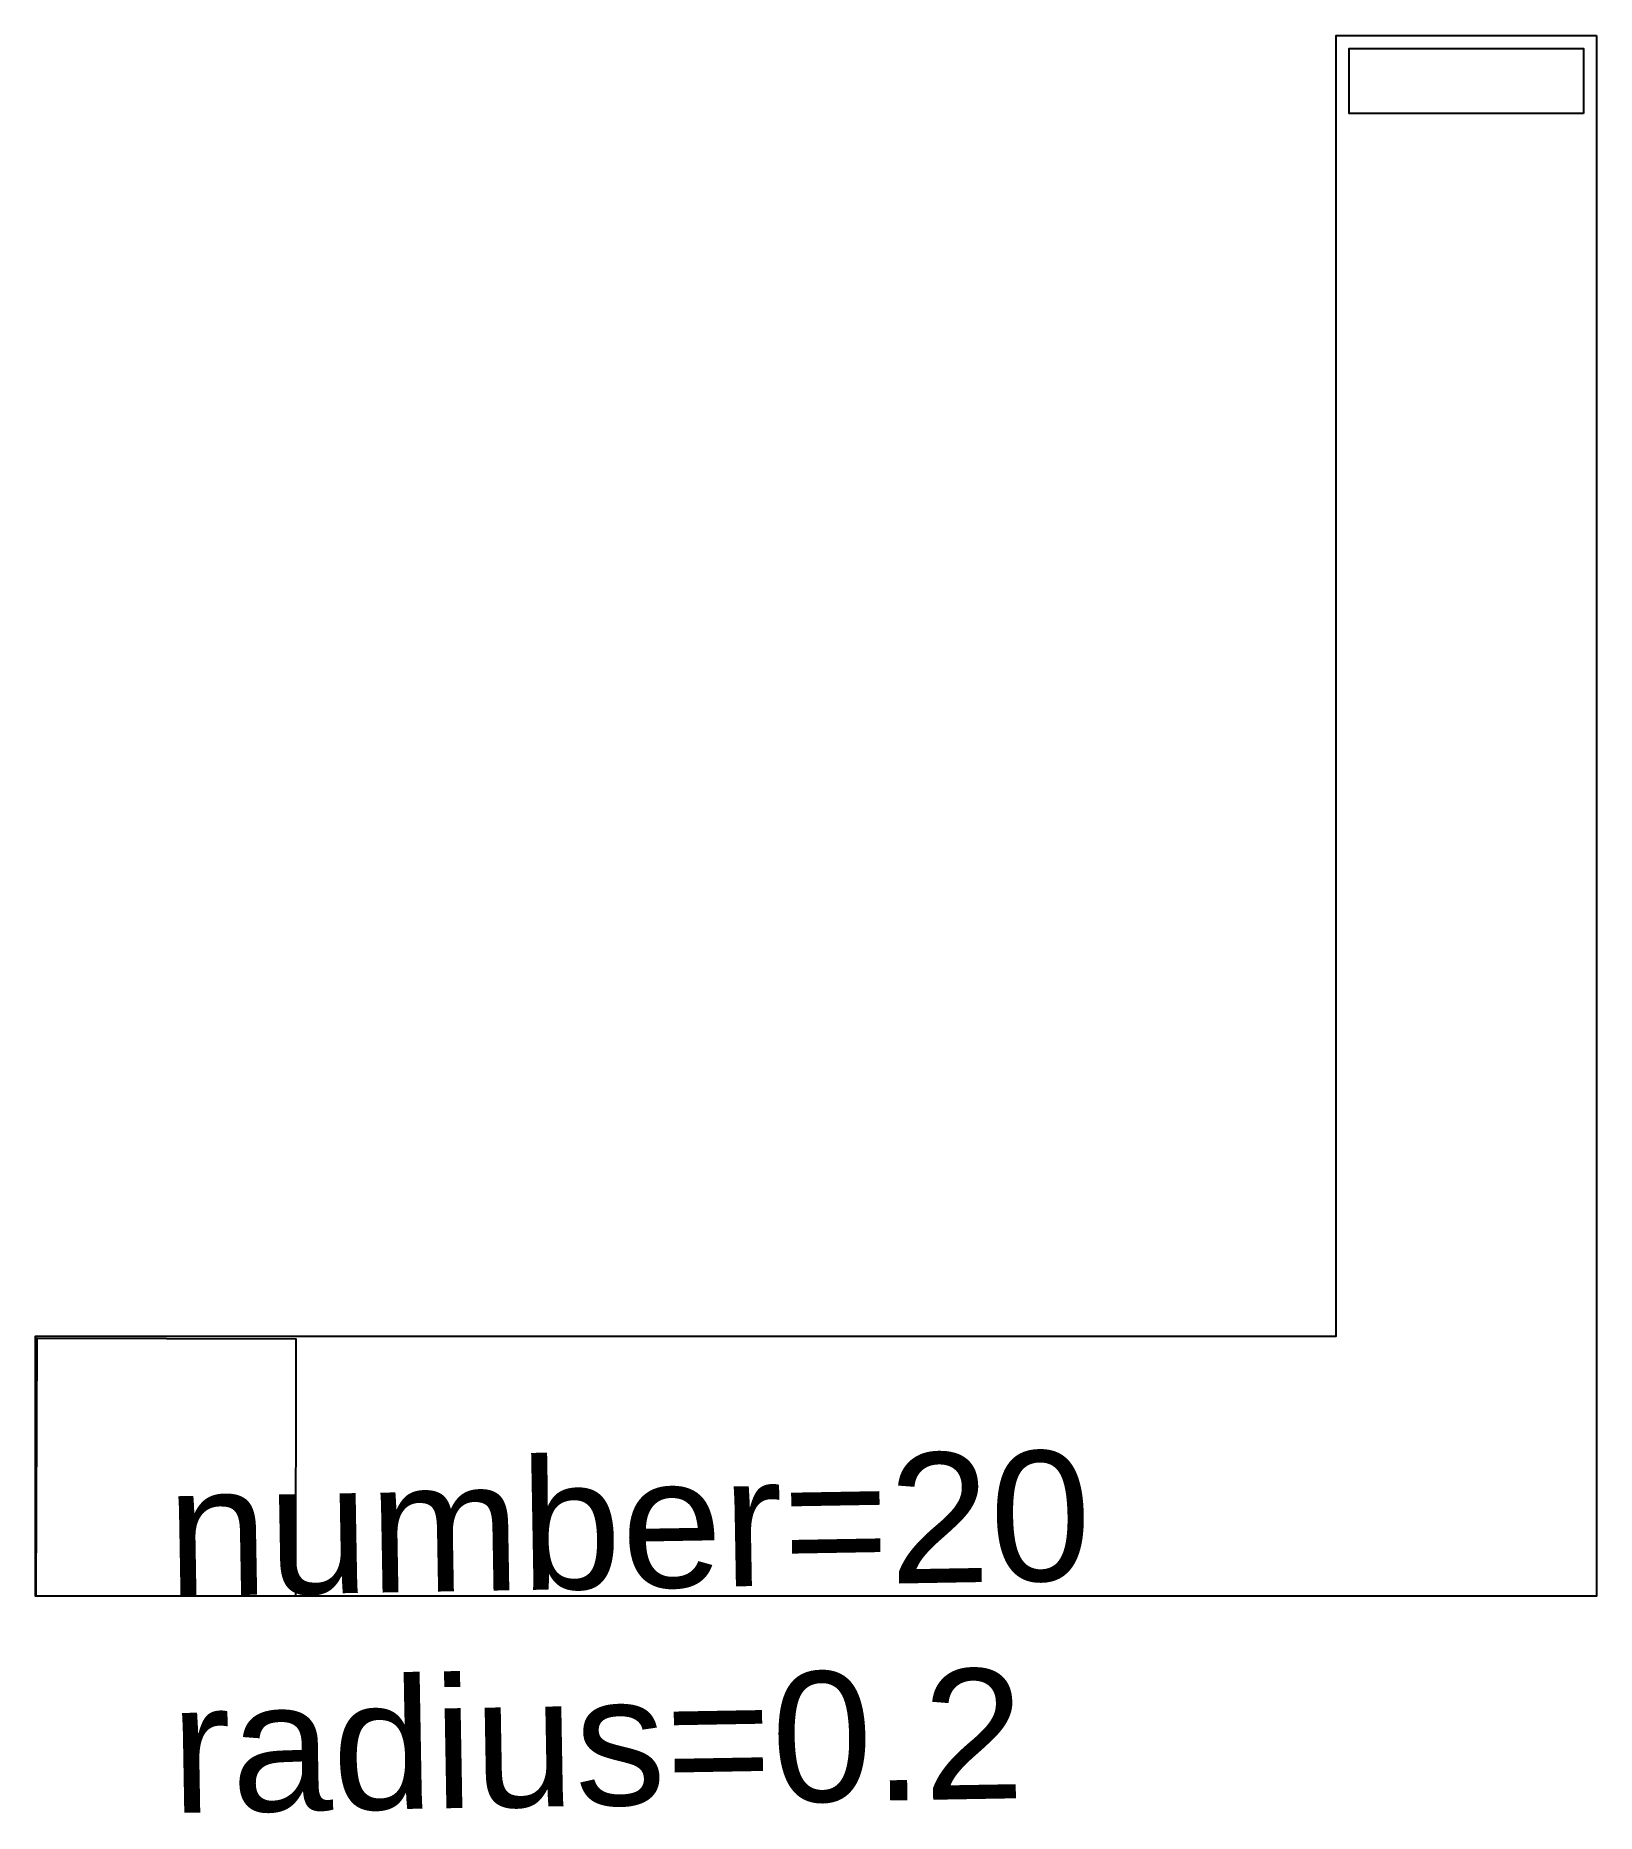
# Model space of a CAD drawing. Header units: metres. Extents: x 0 to 12, y -1.7 to 12.
import ezdxf

# ---------------------------------------------------------------- set-up
doc = ezdxf.new("R2010")
doc.units = ezdxf.units.M
for name, color, linetype, lineweight in [('jps-distributions', 6, 'Continuous', 25), ('jps-exits', 30, 'Continuous', 25), ('walkablearea', 5, 'Continuous', 25)]:
    doc.layers.add(name, color=color, linetype=linetype, lineweight=lineweight)
doc.layers.add('jps-parameters', color=18, linetype='Continuous', lineweight=25, true_color=0x000000)
doc.styles.add('textstyle3', font='Arial.ttf')

msp = doc.modelspace()

# ---------------------------------------------------------------- linework, layer by layer
at = {"layer": 'jps-distributions', "flags": 128}
msp.add_lwpolyline([(1.999, 0.002), (0.004, 0.004), (0.013, 1.985), (2, 1.98)], close=True, dxfattribs=at)
at = {"layer": 'jps-exits', "flags": 128}
msp.add_lwpolyline([(11.9, 11.4), (10.1, 11.4), (10.1, 11.9), (11.9, 11.9)], close=True, dxfattribs=at)
at = {"layer": 'walkablearea', "flags": 128}
msp.add_lwpolyline([(12, 12), (12, 0), (0, 0), (0, 2), (10, 2), (10, 12)], close=True, dxfattribs=at)

# ---------------------------------------------------------------- texts
at = {"layer": 'jps-parameters', "insert": (1, 1), "char_height": 1, "attachment_point": 1, "rotation": 1, "style": 'textstyle3'}
msp.add_mtext('number=20\\Pradius=0.2', dxfattribs=at)

doc.saveas('drawing.dxf')
